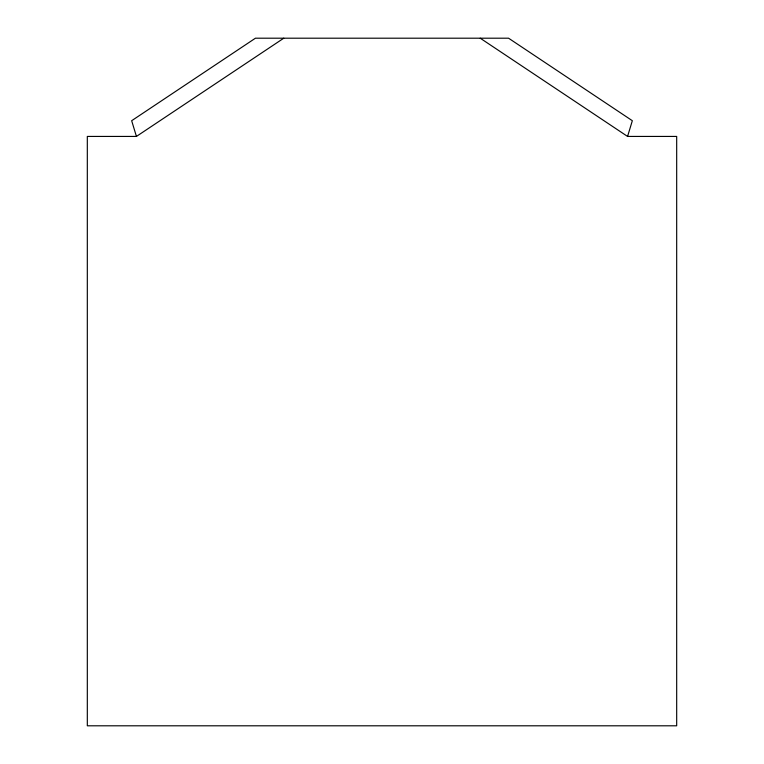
<?xml version="1.0" encoding="UTF-8"?>
<svg xmlns="http://www.w3.org/2000/svg" width="764" height="764" viewBox="0 0 764 764"><rect width="100%" height="100%" fill="white"/><g stroke="black" fill="none" stroke-linecap="round" stroke-linejoin="round"><path stroke-width="1.15" d="M627.569 136.431L632.334 120.712L508.566 38.2L255.434 38.2L131.666 120.712L136.431 136.431L87.316 136.431L87.316 725.8L676.684 725.8L676.684 136.431L627.569 136.431L480.231 38.2M136.431 136.431L283.769 38.2"/></g></svg>
